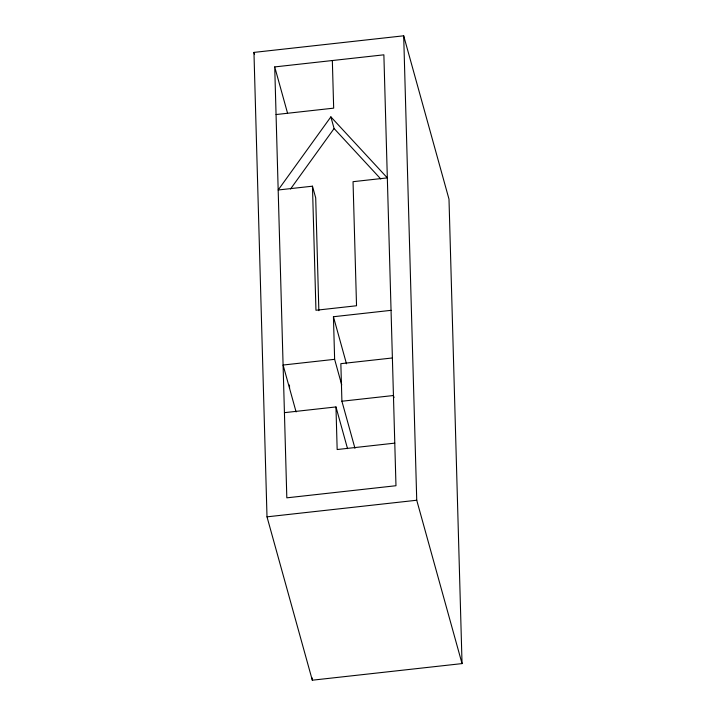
<?xml version="1.0" encoding="UTF-8"?>
<svg xmlns="http://www.w3.org/2000/svg" width="716" height="716" viewBox="0 0 716 716"><rect width="100%" height="100%" fill="white"/><g stroke="black" fill="none" stroke-linecap="round" stroke-linejoin="round"><path stroke-width="1.07" d="M312.462 186.187L315.953 310.261L356.532 305.759L353.042 181.685L387.329 177.881L330.873 116.869L278.175 189.991L312.462 186.187L315.702 197.858L318.853 310.69M290.517 189.024L334.103 128.54L330.873 116.869M253.956 52.402L403.69 35.8L448.995 199.155L462.044 663.598L312.31 680.2L267.005 516.845L253.956 52.402L254.556 54.559M274.72 66.919L383.874 54.819L395.975 485.725L286.821 497.835L274.72 66.919L287.537 113.137M276.054 114.542L333.674 108.152L332.34 60.529M341.747 384.993L334.632 359.325L333.432 316.732L391.052 310.341M334.632 359.325L283.097 365.035L296.102 411.951M392.386 357.964L340.852 363.674L341.908 401.237L354.966 448.297M341.908 401.237L393.442 395.518L394.033 397.64M284.431 412.658L335.965 406.939L347.537 448.655M394.785 443.132L337.164 449.532L335.965 406.939M267.005 516.845L416.739 500.242L462.044 663.598M334.103 128.54L380.778 178.982M333.432 316.732L346.481 363.791M403.69 35.8L416.739 500.242M312.248 677.971L312.31 680.2M289.47 385.02L289.568 388.376"/></g></svg>
